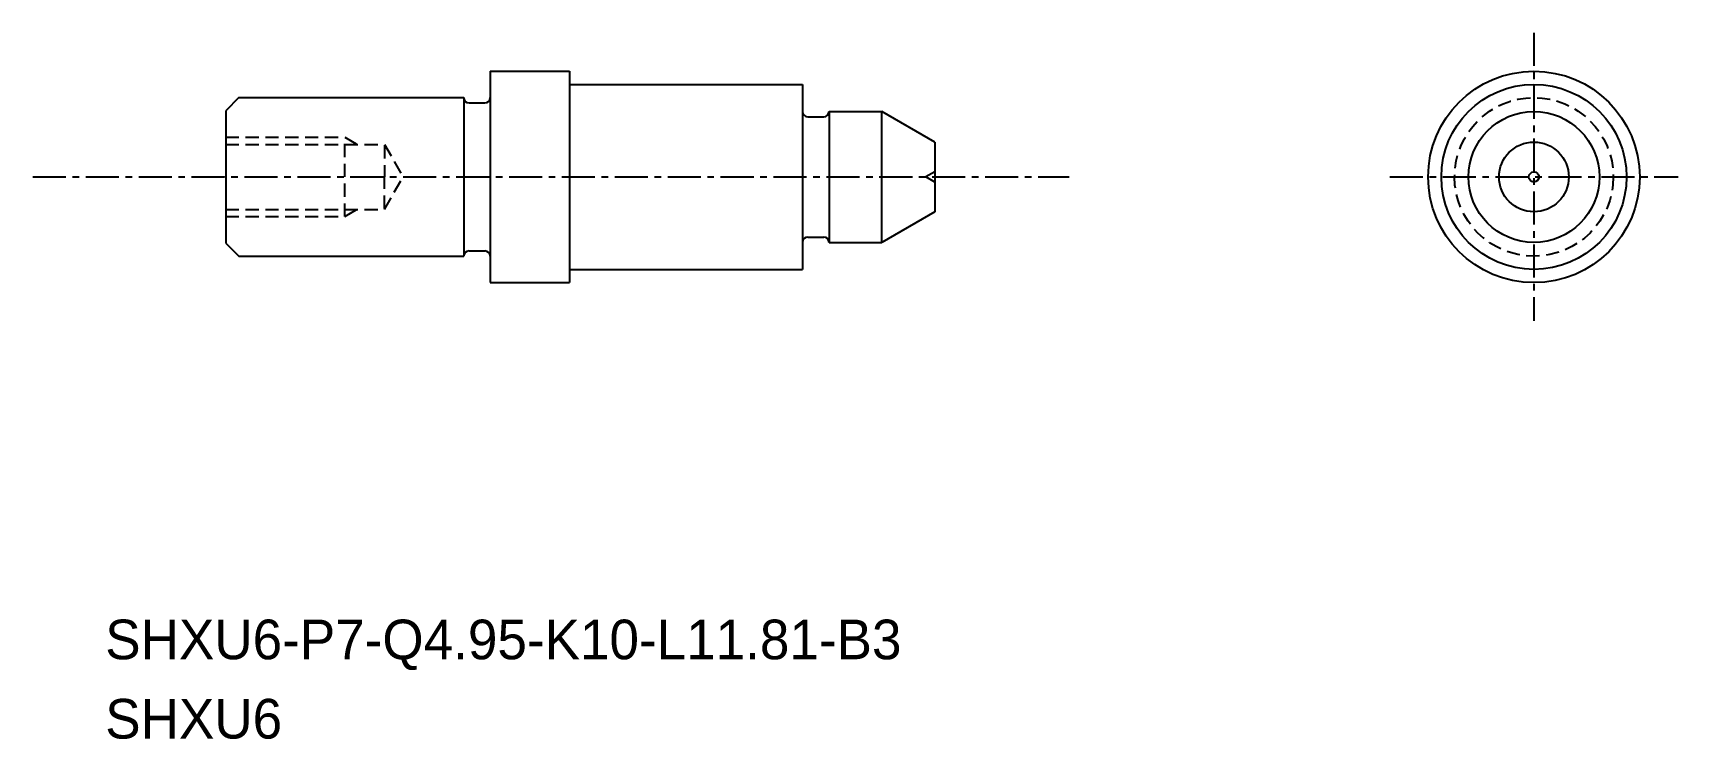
# Model space of a CAD drawing. Extents: x -1181.9 to -1119.7, y -485 to -458.2.
import ezdxf

# ---------------------------------------------------------------- set-up
doc = ezdxf.new("R2010")
doc.units = 0
doc.linetypes.add('CENTER', pattern=[2, 1.25, -0.25, 0.25, -0.25])
doc.linetypes.add('DASHED', pattern=[0.75, 0.5, -0.25])
doc.layers.get('0').update_dxf_attribs({"linetype": 'CONTINUOUS'})
doc.layers.add('CENTER', color=1, linetype='CENTER')

msp = doc.modelspace()

# ---------------------------------------------------------------- linework, layer by layer
for p, q in [((-1164.616, -459.698), (-1161.616, -459.698)), ((-1164.616, -459.698), (-1164.616, -467.698)), ((-1161.616, -459.698), (-1161.616, -467.698)), ((-1152.806, -460.198), (-1152.806, -467.198)), ((-1174.116, -460.698), (-1174.616, -461.198)), ((-1174.116, -460.698), (-1165.616, -460.698)), ((-1165.616, -460.698), (-1165.616, -466.698)), ((-1174.616, -461.198), (-1174.616, -466.198)), ((-1151.806, -461.223), (-1151.806, -466.173)), ((-1147.806, -462.377), (-1149.806, -461.223)), ((-1147.806, -465.018), (-1149.806, -466.173)), ((-1174.616, -466.198), (-1174.116, -466.698)), ((-1174.116, -466.698), (-1165.616, -466.698)), ((-1164.616, -467.698), (-1161.616, -467.698))]:
    msp.add_line(p, q)
at = {"color": 7, "linetype": 'CONTINUOUS'}
for p, q in [((-1161.616, -460.198), (-1152.806, -460.198)), ((-1164.616, -460.698), (-1164.616, -460.698)), ((-1165.416, -460.898), (-1164.816, -460.898)), ((-1152.806, -461.213), (-1152.806, -461.223)), ((-1152.606, -461.423), (-1152.006, -461.423)), ((-1151.806, -461.223), (-1149.806, -461.223)), ((-1151.806, -461.223), (-1151.806, -461.223)), ((-1152.806, -466.183), (-1152.806, -466.173)), ((-1152.606, -465.973), (-1152.006, -465.973)), ((-1151.806, -466.173), (-1151.806, -466.173)), ((-1151.806, -466.173), (-1149.806, -466.173)), ((-1165.416, -466.498), (-1164.816, -466.498)), ((-1164.616, -466.698), (-1164.616, -466.698)), ((-1161.616, -467.198), (-1152.806, -467.198))]:
    msp.add_line(p, q, dxfattribs=at)
at = {"linetype": 'CONTINUOUS'}
for p, q in [((-1149.806, -466.173), (-1149.806, -461.223)), ((-1147.806, -462.377), (-1147.806, -465.018))]:
    msp.add_line(p, q, dxfattribs=at)
at = {"color": 3, "linetype": 'DASHED'}
for p, q in [((-1174.616, -462.198), (-1170.116, -462.198)), ((-1174.616, -462.468), (-1168.616, -462.468)), ((-1170.116, -462.198), (-1169.647, -462.468)), ((-1170.116, -465.198), (-1170.116, -462.198)), ((-1168.616, -462.468), (-1167.906, -463.698)), ((-1168.616, -462.498), (-1168.616, -463.698)), ((-1168.616, -464.927), (-1167.906, -463.698)), ((-1168.616, -464.898), (-1168.616, -463.698)), ((-1174.616, -464.927), (-1168.616, -464.927)), ((-1174.616, -465.198), (-1170.116, -465.198)), ((-1170.116, -465.198), (-1169.647, -464.927))]:
    msp.add_line(p, q, dxfattribs=at)
at = {"color": 3}
for p in [(-1147.806, -463.506), (-1147.806, -463.89)]:
    msp.add_line(p, (-1148.145, -463.698), dxfattribs=at)
at = {"linetype": 'CONTINUOUS'}
msp.add_circle((-1125.156, -463.698), 4, dxfattribs=at)
for radius in [3.5, 2.475, 1.32, 0.192]:
    msp.add_circle((-1125.156, -463.698), radius)
at = {"color": 3, "linetype": 'DASHED'}
msp.add_circle((-1125.156, -463.698), 3, dxfattribs=at)
at = {"color": 7, "linetype": 'CONTINUOUS'}
for centre, start, end in [((-1165.416, -460.698), 180, 270), ((-1164.816, -460.698), 270, 0), ((-1152.606, -461.223), 180, 270), ((-1152.006, -461.223), 270, 0), ((-1152.606, -466.173), 90, 180), ((-1152.006, -466.173), 0, 90), ((-1165.416, -466.698), 90, 180), ((-1164.816, -466.698), 0, 90)]:
    msp.add_arc(centre, 0.2, start, end, dxfattribs=at)
msp.add_point((-1174.616, -463.698), dxfattribs=at)
at = {"layer": 'CENTER', "color": 1, "linetype": 'CENTER'}
for p, q in [((-1125.156, -458.248), (-1125.156, -469.148)), ((-1181.905, -463.698), (-1142.723, -463.698)), ((-1130.606, -463.698), (-1119.706, -463.698))]:
    msp.add_line(p, q, dxfattribs=at)

# ---------------------------------------------------------------- texts
for s, p in [('SHXU6-P7-Q4.95-K10-L11.81-B3', (-1179.17, -481.947)), ('SHXU6', (-1179.17, -484.947))]:
    msp.add_text(s, height=1.5).set_placement(p)

doc.saveas('drawing.dxf')
